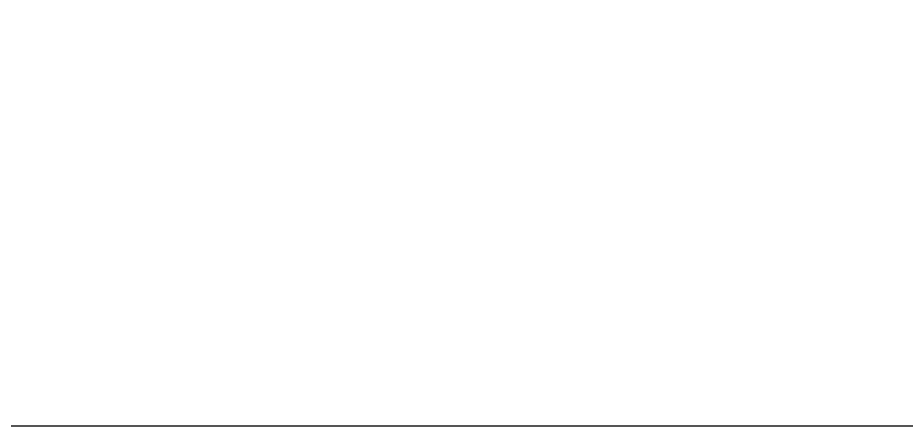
# Model space of a CAD drawing. Extents: x 3 to 470, y 9 to 287.
# Drawn here: x 179 to 273.1, y 8.7 to 51.9 of the extents above; entities that cross this region are included whole.
import ezdxf

# ---------------------------------------------------------------- set-up
doc = ezdxf.new("R2010")
doc.units = 0
doc.layers.add('Layer_1', color=7, linetype='CONTINUOUS')

msp = doc.modelspace()

# ---------------------------------------------------------------- linework, layer by layer
at = {"layer": 'Layer_1', "color": 7}
msp.add_lwpolyline([(3.00365, 287.24209), (469.516983, 287.24209), (469.516983, 8.688756), (3.00365, 8.688756), (3.00365, 287.24209)], dxfattribs=at)
for points in [[(98.026941, 11.507761), (148.949584, 11.507761), (190.230549, 52.788727), (190.230549, 103.71137)], [(193.050231, 103.71137), (193.050231, 51.231444), (150.506838, 8.688079), (98.026941, 8.688079)], [(98.026941, 11.507761), (148.949584, 11.507761), (190.230549, 52.788727), (190.230549, 103.71137)], [(193.050231, 103.71137), (193.050231, 51.231444), (150.506838, 8.688079), (98.026941, 8.688079)], [(98.026941, 14.327443), (147.39233, 14.327443), (187.410867, 54.345981), (187.410867, 103.71137)], [(190.230549, 103.71137), (190.230549, 52.788727), (148.949584, 11.507761), (98.026941, 11.507761)], [(98.026941, 14.327443), (147.39233, 14.327443), (187.410867, 54.345981), (187.410867, 103.71137)], [(190.230549, 103.71137), (190.230549, 52.788727), (148.949584, 11.507761), (98.026941, 11.507761)], [(187.410867, 103.71137), (187.410867, 54.345981), (147.39233, 14.327443), (98.026941, 14.327443)], [(187.410867, 103.71137), (187.410867, 54.345981), (147.39233, 14.327443), (98.026941, 14.327443)]]:
    msp.add_open_spline(points, degree=3, dxfattribs=at)

doc.saveas('drawing.dxf')
